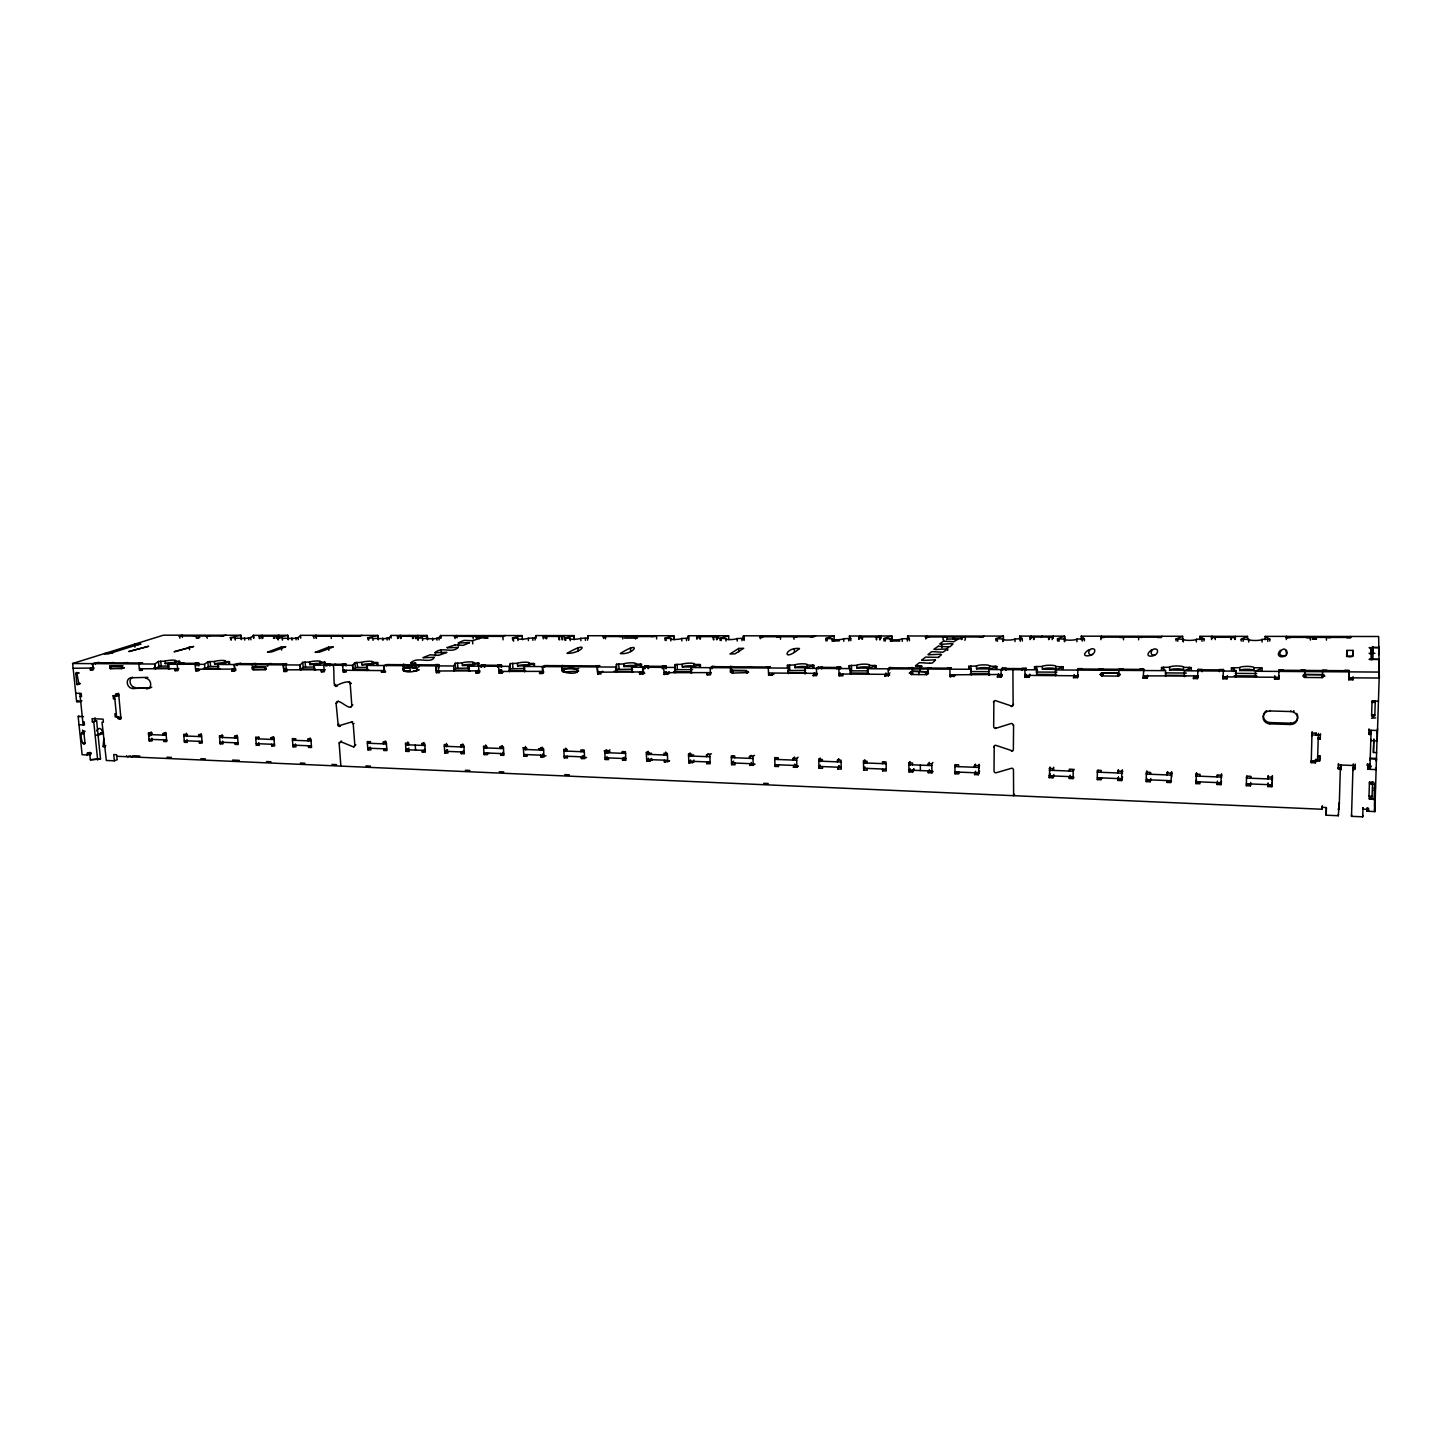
<?xml version="1.0" encoding="UTF-8"?>
<svg xmlns="http://www.w3.org/2000/svg" width="1452" height="1452" viewBox="0 0 1452 1452"><rect width="100%" height="100%" fill="white"/><g stroke="black" fill="none" stroke-linecap="round" stroke-linejoin="round"><path stroke-width="1.5" d="M1069.289 778.453L1070.088 777.074L1073.936 777.219L1073.137 778.599L1069.289 778.453L1069.289 776.602M1070.088 777.074L1070.088 775.223M1073.137 778.599L1073.155 769.342L1069.289 769.179L1069.289 771.03L1070.088 769.687M1243.057 641.367C1244.654 639.007 1239.609 638.027 1241.278 641.04M1247.558 639.697L1247.558 636.357L1199.86 636.303L1199.897 639.715M1248.738 642.056L1248.756 639.352L1243.057 639.352M1239.699 667.63L1239.699 670.534L1253.965 670.624L1253.983 667.72A7.151 1.307 -0.2 0 0 1247.232 666.377A7.151 1.307 -0.2 0 0 1239.699 667.63L1231.477 667.884L1236.178 671.024L1236.233 676.959M1255.327 677.104L1255.454 671.151L1262.078 668.101L1262.06 670.316M1369.998 764.042L1369.998 765.458L1367.875 765.367L1367.893 763.97L1367.748 769.27L1376.224 769.578L1376.206 767.691M85.015 743.297C82.764 748.76 78.081 729.612 83.926 732.752L85.015 743.297L82.964 743.097M1260.118 669.935L1260.118 667.757L1253.983 667.72M1262.06 642.074L1262.06 639.37L1269.774 639.098L1265.128 636.466L1265.073 639.733M1267.777 641.421L1267.796 639.388M1269.774 641.094L1269.792 639.062M1369.871 767.455L1369.871 769.342L1371.124 730.283M1369.817 731.028L1369.69 734.803M1367.131 809.708L1367.112 811.232L1374.844 811.577L1377.041 739.032M1101.215 777.891L1101.197 779.742L1097.313 779.597L1097.349 770.286L1101.233 770.449L1101.233 772.301M1274.547 679.209L1274.82 676.087L1274.547 679.209L1278.704 679.246L1278.958 678.066L1274.82 678.03M1278.704 679.246L1278.994 670.261L1348.872 670.715M1286.381 653.963C1286.526 641.076 1272.152 657.992 1285.692 655.469M1371.233 766.729L1368.691 766.71L1368.71 765.712M1371.36 731.518L1370.997 734.204L1368.873 734.131L1368.873 732.806L1371.305 733.024M1368.982 796.259L1369.998 798.237L1372.067 797.366L1372.539 783.681L1370.888 782.519L1369.399 783.844L1369.545 781.902M1374.409 805.043L1374.699 811.468L1374.445 808.945M1117.768 780.432L1118.457 777.165L1117.768 780.432L1121.67 780.577L1122.36 777.328M1117.822 771.103L1117.804 772.954L1118.494 769.723L1117.822 771.103L1121.724 771.248L1122.396 769.869L1122.378 773.607M1121.67 780.577L1121.724 771.248M1286.309 639.57L1286.545 636.393L1286.526 638.59M1304.894 677.467L1304.912 674.527L1322.427 674.654L1323.897 676.015L1322.445 677.612L1304.894 677.467L1305.167 670.044L1300.992 670.025M1367.748 769.27L1367.766 767.836M1378.402 701.334L1372.013 700.753L1372.013 702.405L1375.226 702.351L1374.79 715.782L1372.848 717.034L1371.596 715.691L1372.031 702.278L1373.737 700.989L1375.226 702.423L1375.098 700.681M1374.427 804.517L1375.389 786.657M1375.951 760.794L1376.405 758.579M1310.357 640.096L1310.376 637.392M1370.96 765.803L1367.421 765.658L1367.421 764.369M1146.227 781.593L1146.826 780.178L1150.764 780.341L1150.166 781.757L1146.227 781.593L1146.3 772.21L1150.256 772.373L1150.238 774.243L1150.837 772.863M1146.826 780.178L1146.844 778.308M1146.88 774.569L1146.899 770.83M1150.166 781.757L1150.783 778.472M1306.074 676.323L1304.985 676.305C1304.604 679.627 1301.591 674.454 1304.676 674.527L1322.482 674.672L1322.391 677.612L1322.627 670.171L1326.819 670.189M1326.42 640.132L1326.456 637.41L1330.286 637.737M1171.728 776.965L1171.601 771.811L1170.965 782.592L1166.991 782.428L1167.009 780.559M1167.099 773.027L1167.081 774.914L1167.644 771.647L1167.099 773.027L1171.074 773.19M1346.893 650.442L1346.839 656.086L1352.883 656.104L1352.937 650.423L1352.665 656.395L1349.924 656.885L1346.567 656.413L1346.911 650.405L1352.919 650.387M1265.073 636.375L1378.656 636.502L1379.309 678.03L1348.835 677.812L1348.981 670.334L1344.752 670.298M1348.726 679.772L1348.781 678.592L1353.028 678.628L1352.974 679.808L1348.726 679.772L1348.817 671.877M1352.974 679.808L1353.046 676.65M1199.933 781.884L1199.915 783.771L1195.903 783.608L1196.502 772.773L1196.448 776.548M1195.903 783.608L1196.394 780.305M1200.005 776.221L1200.042 774.333L1196.031 774.17M1355.079 768.017L1352.974 767.927L1351.503 816.333L1362.72 816.823L1362.738 815.28M1378.674 646.485L1378.801 653.273L1378.892 647.665L1369.145 647.628L1371.16 648.318L1371.087 653.944L1369.944 653.944M1377.168 740.774L1377.204 738.505M1377.222 737.362L1377.295 731.681L1377.222 733.206M1221.459 781.321L1221.023 784.643L1216.994 784.479L1217.03 782.592M1216.994 784.479L1217.448 781.158M1368.691 766.71L1368.637 768.78M1221.023 784.643L1221.186 775.168L1217.139 775.005L1217.121 776.893L1217.538 775.495M1221.531 777.546L1221.586 773.753M1250.789 782.501L1250.426 785.841L1246.361 785.677L1246.542 776.167L1250.608 776.312L1250.571 778.218L1250.898 776.802M1250.426 785.841L1250.462 783.935M1370.815 739.431L1370.797 740.574L1377.168 740.992L1379.218 676.668M1370.924 733.75L1370.96 731.499M1267.796 786.548L1268.104 783.209L1267.796 786.548L1271.879 786.712L1272.152 785.278L1268.068 785.115M1267.995 777.001L1267.959 778.907L1268.268 775.586L1267.995 777.001L1272.097 777.165L1272.369 775.749L1271.879 786.712M1272.333 780.995L1272.406 777.183L1272.061 779.071L1246.506 778.072L1246.959 776.185M1315.548 762.863L1311.229 762.627L1311.991 732.951L1316.329 733.26M1312.045 735.855L1312.154 731.626M1311.283 760.703L1319.614 761.011L1319.759 759.614L1315.603 759.469L1315.385 762.79L1315.548 761.392L1311.392 761.247L1311.229 762.627M1316.165 733.078L1316.129 735.021L1316.274 733.696M1319.614 761.011L1319.85 755.766L1319.723 757.145L1317.636 757.073L1317.781 755.693M1320.195 739.05L1320.34 737.707L1318.253 737.652L1318.107 738.977L1320.195 739.05L1320.449 733.841L1320.304 735.166L1311.936 734.893L1312.154 733.133M1320.158 758.507L1320.249 756.274L1318.071 756.202M116.65 756.256L1322.137 809.254L1322.318 805.842L1322.191 807.348L1326.348 807.53L1326.13 815.189L1338.29 815.734L1338.381 814.191M1326.42 807.929L1326.13 815.189M1368.456 809L1368.419 811.196L1368.492 808.147M1374.79 807.421L1374.754 808.419M1338.218 768.798L1338.308 767.382L1340.396 767.455L1340.305 768.87L1338.218 768.798L1338.417 763.516M1338.29 815.734L1339.361 802.738L1338.454 809.98L1338.544 808.455M1339.288 804.245L1340.396 767.455M1341.103 764.696L1340.94 769.996L1341.122 765.168M1374.699 783.354L1374.3 784.334M1375.28 783.281L1374.391 799.87M1353.282 763.861L1353.082 770.467L1353.119 769.161M1355.188 764.133L1355.025 769.433L1352.919 769.36L1352.974 767.927M1368.728 768.507L1368.855 764.587M1369.091 769.015L1369.182 766.62M1370.089 758.361L1370.035 760.158L1370.198 758.851L1376.569 759.142L1376.351 760.812M1373.628 744.894L1373.429 752.499L1376.587 752.608M1362.72 816.823L1362.992 807.602L1362.974 809.127L1367.185 809.308L1367.185 807.784L1367.112 811.232M1367.421 765.658L1367.475 763.897M1368.873 734.131L1369 728.886M1372.086 659.662L1372.503 646.92M1378.674 654.979L1378.91 647.483L1372.866 647.374L1372.63 654.162M1373.429 752.499L1373.882 738.923M1375.334 790.523L1374.155 790.469M1351.503 816.333L1351.558 814.79M1368.855 768.634L1369 764.46M1373.646 743.896L1373.81 739.885M1374.881 783.626L1374.318 788.726M1350.687 636.466L1350.705 637.773L1346.803 637.755M1369.399 782.447L1373.628 782.138M730.574 666.414L730.32 672.113L731.826 670.515L746.473 670.624L747.744 672.585L731.717 673.129L730.574 666.414L733.514 666.795M1322.137 809.254L1322.264 807.748M103.836 738.705L103.074 746.219L105.343 746.31M911.166 671.55L912.509 673.438M1317.726 759.087L1317.527 760.939L1318.398 733.333M1315.439 760.848L1315.603 759.469M524.426 671.641L524.045 666.468L616.029 667.067L616.356 672.33L616.465 664.236L623.725 663.927A6.225 1.107 -3.5 0 1 631.693 662.802A6.225 1.107 -3.5 0 1 635.377 664L641.566 664.29L631.838 667.067L632.164 672.349L633.362 672.004M616.465 664.236L616.465 672.24M1303.497 674.418L1304.985 676.305M1270.191 710.482L1270.101 710.954A6.879 6.443 5.3 0 0 1263.077 717.197A6.879 6.443 5.3 0 0 1269.81 723.858L1290.501 724.494L1290.719 723.205A6.915 6.461 4.2 0 0 1296.745 713.404M1290.501 724.494A6.933 6.48 4.3 0 0 1297.58 718.232A6.933 6.48 4.3 0 0 1290.81 711.553L1290.955 710.772M1272.297 782.882L1271.934 784.806L1246.397 783.771M1286.399 650.242C1290.755 658.791 1272.369 659.099 1280.464 650.224M587.588 640.15L587.951 635.722L673.928 635.722L674.164 639.697M1269.81 723.858L1270.101 722.57A6.861 6.443 5.2 0 1 1266.598 710.645M1279.103 675.924L1278.795 677.285L1222.965 676.868L1223.292 675.906M1278.74 671.405L1278.994 670.261M1278.831 671.405L1279.158 669.88L1283.314 669.917M1286.617 636.393L1286.327 637.682L1290.156 637.682M1101.142 673.002L1102.576 674.835M1246.361 785.677L1246.705 784.243L1250.753 784.407M1221.695 775.187L1221.15 777.056L1195.994 776.058L1196.629 774.188M197.926 638.154L199.795 637.446M1196.557 779.851L1195.922 781.72L1221.059 782.755M1219.281 671.695L1219.426 669.517L1223.492 669.535L1222.911 678.792L1226.994 678.828L1227.376 675.87M84.833 731.064L81.875 732.661L84.761 731.608M1227.376 675.743L1226.994 678.828M1222.911 678.792L1223.31 675.706M1211.494 639.588L1211.567 637.265L1234.98 637.301L1234.98 639.533L1235.325 636.339L1235.325 638.571M535.026 640.042L535.734 635.667M1171.764 773.226L1171.056 775.078L1146.281 774.097L1147.098 772.246M1166.991 782.428L1167.535 781.031L1171.51 781.176M510.305 663.582L509.579 671.441L510.305 663.582L517.402 663.292A6.117 1.071 -4.1 0 1 525.406 662.185A6.117 1.071 -4.1 0 1 528.637 663.364L534.518 663.582L524.317 666.377L524.698 671.55L525.951 671.205M1193.907 675.507L1193.435 678.574L1197.483 678.61L1197.954 676.015M1197.846 675.906L1143.359 675.888M1197.483 678.61L1197.918 669.753L1223.292 669.917L1223.292 671.368M1211.567 637.265L1211.966 636.321L1211.984 638.535M1197.501 670.878L1198.136 669.372L1202.183 669.408L1202.183 671.568M1212.021 636.321L1211.494 637.591L1215.233 637.591M1193.435 678.574L1193.907 675.852M799.435 648.59C781.666 663.491 784.37 646.939 799.435 648.5M1122.577 776.874L1121.688 778.726L1097.313 777.727M564.084 668.791L564.102 670.316M1122.614 771.284L1121.724 773.117L1097.331 772.155L1098.311 770.322M876.318 667.847L876.01 665.56L869.421 665.415A6.498 1.198 -2.3 0 0 864.648 664.145A6.498 1.198 -2.3 0 0 856.807 665.325L849.22 665.615L850.818 674.091L850.128 672.53M732.516 670.062L732.516 671.405M1097.313 779.597L1098.039 778.199L1101.923 778.363M1139.947 669.009L1143.922 669.027L1143.087 678.175L1147.062 678.211L1147.661 675.162M1143.087 678.175L1143.704 677.031L1147.679 677.068M1161.945 636.266L1161.328 637.519L1157.661 637.519M454.113 671.024L455.619 668.337L455.202 663.255L462.208 662.965A6.08 1.035 -4.3 0 1 470.248 661.858A6.08 1.035 -4.3 0 1 473.225 663.038L478.942 663.219M1151.618 649.77C1139.874 659.172 1160.638 657.429 1157.117 649.607C1151.164 646.031 1148.441 657.03 1155.066 654.779M620.44 653.454C642.528 639.334 634.796 654.943 620.494 653.582M455.202 663.255L453.714 665.905L453.968 671.114M1074.208 769.378L1073.155 771.193L1049.143 770.232L1050.268 768.435M1231.423 667.956L1231.423 670.134M352.636 721.662L338.262 725.964L336.084 703.312C337.681 696.089 350.186 712.551 351.82 705.345L350.204 683.71C349.478 677.884 330.239 688.484 337.209 686.106M1118.494 672.802C1116.134 679.572 1122.214 673.873 1118.24 673.22L1101.687 673.111L1100.362 674.654L1101.723 675.942L1118.276 676.087L1120.182 674.327M1118.349 676.087L1119.202 668.882L1123.14 668.9M1052.972 777.782L1053.825 776.403L1050.014 776.257L1049.161 777.619L1052.972 777.782L1053.825 774.569M1050.286 773.952L1049.143 775.785L1073.137 776.747M1053.807 769.034L1052.972 770.395L1053.807 767.2M1049.161 777.619L1049.996 767.037L1049.996 770.722M1102.776 674.654L1101.941 675.96L1101.905 673.111L1118.312 673.22M422.641 640.423C420.354 635.577 438.123 642.328 440.482 635.559L522.085 635.559L522.393 639.715M1014.567 794.28L1013.623 795.696L1013.478 770.014A1.906 1.815 29.5 0 0 1011.917 768.162L995.909 772.827A1.906 1.797 31 0 1 994.021 770.921L994.203 746.582M1077.42 677.667L1078.201 676.541L1074.317 676.523L1073.518 677.648L1077.42 677.667L1078.074 668.991L1143.631 669.408M1078.128 674.835L1077.475 675.779L1025.058 675.38L1025.838 674.454M567.206 653.218C591 639.461 582.669 653.454 567.296 653.382M1100.834 639.697L1101.469 636.194L1101.487 638.335M1077.366 670.098L1078.419 668.628L1082.321 668.646M1101.542 636.194L1100.652 637.446L1104.264 637.446M1089.091 649.607C1075.551 658.609 1097.149 657.302 1094.554 649.407C1088.909 645.94 1085.914 656.594 1092.612 654.525M993.84 747.072A1.906 1.815 31.2 0 1 995.709 745.293L1011.899 750.684M1374.536 715.11L1371.922 715.219M1161.437 670.044L1161.636 667.394L1169.568 667.212A7.006 1.289 -0.6 0 1 1177.173 665.96A7.006 1.289 -0.6 0 1 1183.543 667.303L1191.148 667.503L1191.402 670.225M974.546 774.569L975.562 771.411L974.546 774.569L978.285 774.733L979.283 771.557M979.628 771.121L978.267 772.9L954.98 771.956M1011.481 751.247A1.924 1.815 29.4 0 0 1013.369 749.468L1013.587 724.965M979.574 765.658L978.212 767.418L954.926 766.511L956.36 764.732M978.285 774.733L979.229 764.278L979.247 767.927M974.455 765.458L975.49 764.133L974.473 767.273L974.455 765.458L978.194 765.603M993.858 701.969L993.676 726.49A1.906 1.833 31.3 0 0 995.582 728.396L995.999 727.851M993.495 702.405A1.906 1.833 31.5 0 1 995.364 700.59L1011.572 706.035M1011.227 706.489A1.924 1.851 29.4 0 0 1013.115 704.674L1013.532 704.184M373.019 640.314C370.877 635.631 388.61 642.02 390.915 635.504M958.701 772.119L958.719 773.934L955.017 773.771L956.088 772.446L959.79 772.591M1024.876 669.753L1025.058 677.267L1028.887 677.285L1029.758 674.418M1029.758 674.309L1028.887 677.285M377.883 665.597L377.792 662.584L372.329 662.421A6.008 0.998 -4.8 0 0 369.788 661.277A6.008 0.998 -4.8 0 0 361.711 662.366L354.869 662.638L352.673 665.252L353.126 670.261L355.867 667.484L367.465 667.394M1025.058 677.267L1025.929 674.273M1024.931 669.753L1026.165 668.283L1022.353 668.265L1022.389 670.025M931.912 772.845L933.055 771.502L929.389 771.357L928.245 772.682L931.912 772.845L931.785 763.77L932.928 762.463M1013.877 668.573L1012.915 669.662L1013.115 704.692M1041.302 637.065L1042.119 636.139M998.323 674.073L997.379 677.049L1001.19 677.068L1002.134 674.563M1001.844 674.472L950.025 674.817M912.655 772.047L913.798 768.925L912.655 772.047L908.988 771.901L908.843 762.863L910.041 761.574L910.095 765.168M997.379 677.049L998.341 674.418M908.988 771.901L910.15 768.78M1006.218 670.261L1006.163 668.156L1002.37 668.138L1001.063 669.59L1001.19 677.068M1030.103 639.624L1031.12 636.121L1031.21 638.39M910.458 762.935L908.879 764.678L931.821 765.585M883.742 762.336L882.471 763.625L882.453 761.828L886.065 761.973L886.246 770.976L882.616 770.83L883.869 769.506M218.344 669.354L217.818 664.453L300.038 664.998L300.51 669.971L303.631 667.158L313.977 667.012M876.246 665.796L867.661 668.61L867.86 674.109L868.931 673.746M193.497 646.594L174.331 651.767M325.411 665.869L325.23 662.239L319.93 662.112A5.971 0.98 -5 0 0 317.607 660.987A5.971 0.98 -5 0 0 309.512 662.039L302.76 662.33L300.201 664.907L300.691 669.88M333.016 647.084L319.549 652.13L315.157 652.347L328.769 647.066L333.143 646.884M867.225 768.398L867.261 770.195L863.668 770.05L864.92 766.946M950.098 676.668L954.926 675.616L950.098 676.668L949.88 669.245L951.35 667.811L947.248 668.156M865.247 761.157L863.504 762.881L886.101 763.77M863.668 770.05L863.468 761.084L864.775 759.795L864.847 763.371M1081.286 639.769L1081.232 636.176L1084.372 638.789L1076.93 639.08A6.334 1.089 -1.3 0 1 1069.779 640.187A6.334 1.089 -1.3 0 1 1064.389 639.062L1057.564 638.88M983.875 636.067L982.623 637.301L979.483 636.974M81.911 700.808L76.902 701.552L77.809 700.663M174.294 651.639L193.606 646.412M512.683 640.005L512.538 637.918L521.849 635.649M837.677 768.979L839.002 765.912L837.677 768.979L841.252 769.143L841.035 760.195L837.459 760.068L837.495 761.846L838.82 758.779L837.459 760.068M478.924 663.328L468.524 665.996L468.923 671.133L470.23 670.806M1034.441 668.864L1034.641 666.631L1042.336 666.45A6.788 1.252 -1.3 0 1 1050.032 665.234A6.788 1.252 -1.3 0 1 1055.749 666.522L1063.191 666.867M282.45 640.132C279.8 635.613 297.333 641.639 300.437 635.395M911.674 671.368L926.775 671.895L928.082 673.528L926.866 674.654L911.275 674.527C904.868 668.773 926.866 672.639 927.084 671.477M962.404 638.608L947.557 639.098M931.44 668.047L928.118 667.666L927.792 670.098M929.824 663.274L932.366 663.019L935.487 660.152M947.339 649.207L943.001 652.166M950.261 646.539L953.02 643.962L951.859 643.653M953.891 641.675L958.556 638.862M820.271 761.61L820.18 758.053L818.765 759.323L819.001 768.217L820.362 765.15M820.689 759.396L818.819 761.102L841.071 761.991M921.838 666.287L920.023 667.974L920.06 670.733M915.522 665.724L919.461 662.657L930.06 663.274M921.875 660.043L925.632 657.084L938.5 657.393M928.064 654.525L931.712 651.621L942.148 652.184M934.072 649.153L938.264 646.249M939.916 643.908L943.31 641.185L953.492 641.675M1371.704 796.404L1369.472 796.422M665.089 640.296L664.962 638.154L673.71 635.813L673.928 639.479M908.607 667.902L912.691 667.575L912.382 670.697M793.391 767.182L796.912 767.328L798.364 766.039L794.861 765.894L793.391 767.182L794.807 764.115L794.861 765.894M793.137 758.325L794.607 757.055L793.191 760.086L793.137 758.325L796.658 758.452L798.11 757.182M884.722 676.178L885.92 673.256L884.722 676.178L889.64 675.107M128.956 651.458L148.685 646.267L128.956 651.549M889.949 672.929L888.279 674.363L839.093 674L840.363 673.02L839.147 675.815L838.857 668.519M892.998 667.811L889.749 667.43L888.116 668.846L888.388 676.196M929.062 636.92L925.287 637.21L926.721 636.012L926.83 638.081M996.018 640.913L995.963 638.644L1002.679 638.971A6.244 1.071 -1.6 0 0 1007.779 640.078A6.244 1.071 -1.6 0 0 1014.984 638.989L1022.317 638.68L1019.667 636.194L1019.74 639.751M778.272 759.505L778.218 757.726L774.715 757.599L774.987 766.42L776.493 765.15M825.952 640.913L825.843 638.39L833.938 635.994M776.784 757.672L774.769 759.36L796.712 760.231M235.297 640.042C232.52 635.577 250.016 641.457 253.32 635.341L287.95 635.304L288.367 639.57M749.758 765.404L754.768 764.26L749.758 765.404L749.686 763.643M968.702 668.791L968.901 666.232L976.47 666.051A6.679 1.234 -1.6 0 1 984.22 664.853A6.679 1.234 -1.6 0 1 989.592 666.123L996.816 666.432M205.131 669.172L208.707 666.486L218.762 666.359M749.45 756.601L751.029 755.349L749.522 758.361L749.45 756.601L754.495 755.476M1199.897 636.393L1203.998 638.971L1196.375 639.279A6.552 1.125 -0.7 0 1 1189.315 640.386A6.552 1.125 -0.7 0 1 1183.326 639.261L1176.066 638.971L1182.563 636.375M229.579 664.326L229.525 661.658L224.443 661.531A5.935 0.926 -5.4 0 0 222.501 660.424A5.935 0.926 -5.4 0 0 214.388 661.477L207.854 661.731L204.623 664.272L204.932 669.263M734.821 757.781L734.748 756.02L731.3 755.875L731.608 764.659L733.151 761.647M733.696 761.211L731.554 762.899L753.171 763.788M733.496 755.966L731.372 757.635L752.989 758.488M838.875 668.519L840.708 667.121L840.762 668.483M876.318 639.679L876.228 637.156L881.11 635.958L881.219 638.172M417.269 637.845L427.051 635.54L427.396 639.624M706.67 761.901L706.743 763.643L708.413 762.373M230.305 637.591L240.778 635.341L241.214 639.57M817.24 673.383L769.251 673.02M708.068 753.661L706.471 756.655L706.416 754.895L711.48 753.788M814.481 672.73L813.12 675.616L816.786 674.563M821.959 668.7L821.886 666.994L821.469 668.7M688.865 762.917L693.947 761.792L688.865 762.917L688.52 754.205L690.226 752.971L690.353 756.438M816.405 668.374L821.886 666.994M858.767 639.334L858.695 637.138L860.292 635.94L860.401 638.136M693.893 760.049L692.259 763.044M169.249 666.014L159.375 666.141L155.473 668.791L154.928 663.945L158.486 661.422L164.947 661.186A5.899 0.907 -5.5 0 1 173.06 660.134A5.899 0.907 -5.5 0 1 174.803 661.241L179.812 661.386L168.196 664.036L168.741 668.9L170.156 668.573M693.675 754.84L691.987 756.075L691.914 754.332L688.52 754.205M690.862 754.296L688.593 755.947L709.901 756.782M664.363 761.919L669.463 760.794L664.363 761.919L664.272 760.176M768.616 675.271L773.68 674.236L768.616 675.271L768.271 668.065L770.413 666.668L766.384 666.994M646.739 761.193L651.857 760.086L646.739 761.193L646.34 752.535L648.137 751.319L648.3 754.768M651.785 758.361L650.006 759.596L650.079 761.32M367.755 637.773L377.738 635.486L378.083 639.533M651.567 753.171L649.77 754.405L649.697 752.68L646.34 752.535M648.808 752.644L646.43 754.278L667.43 755.113M907.591 636.067L909.369 638.517L902.2 638.807A6.08 1.053 -2.2 0 1 894.94 639.878A6.08 1.053 -2.2 0 1 890.348 638.789L883.996 638.626M815.625 635.885L810.67 637.065M622.563 760.213L624.414 758.96L624.324 757.254L622.491 758.488L622.563 760.213L625.885 760.34L625.485 751.719L622.164 751.591L622.236 753.316L624.088 752.1M748.542 672.076L746.618 673.311L746.564 670.606L732.026 670.515L732.843 672.766M751.501 666.904L748.016 666.885M606.827 753.116L606.664 749.686L604.776 750.902L605.194 759.487L607.081 758.271L606.99 756.546M610.04 751.537L608.17 752.753L608.079 751.029L609.949 749.831M607.372 751.011L604.867 752.626L625.576 753.443M583.305 757.309L583.214 755.603L581.29 756.819L581.381 758.525L586.572 757.436M706.979 673.002L707.07 674.781L710.681 673.746M711.208 672.603L664.09 672.693L666.014 671.568M582.96 750.466L581.018 751.682L580.927 749.958L584.212 750.103L584.648 758.652L581.381 758.525M715.346 666.668L712.442 666.305L710.137 667.684L710.536 674.817L707.07 674.781M567.133 751.12L567.042 749.413L563.793 749.286L564.247 757.817L566.207 756.601M825.843 638.535L832.05 638.698A6.008 1.035 -2.5 0 0 836.37 639.769A6.008 1.035 -2.5 0 0 843.666 638.717L850.709 638.463L849.402 636.012L892 635.976L892.181 641.022M738.669 648.463L729.975 653.981L734.966 653.854L743.714 648.282L738.723 648.427L738.85 651.875M566.498 749.395L563.884 750.993L584.303 751.809M540.67 755.167L540.761 756.873L545.988 755.784M787.383 667.285L787.601 665.143L794.825 664.962A6.407 1.18 -2.6 0 1 802.702 663.8A6.407 1.18 -2.6 0 1 807.185 665.034L813.846 665.288M540.289 748.361L542.304 747.181L542.395 748.869L540.38 750.067L540.289 748.361L543.52 748.488L543.992 757L540.761 756.873M666.305 668.664L666.141 666.014L663.727 667.375L664.145 674.454L669.318 673.438M523.392 747.707L523.863 756.183L525.914 754.967M664.145 674.454L668.664 673.438M669.209 671.677L667.448 672.712L667.539 674.472M1022.244 638.753L1022.371 640.967M288.095 639.66L287.678 635.377L277.386 637.646L282.233 637.845M526.223 747.816L523.482 749.395L543.611 750.194M713.386 639.715L713.241 636.938L718.45 635.776M666.141 666.014L662.166 666.341L662.312 668.646M713.241 636.938L713.912 639.733M500.613 753.534L500.704 755.221L502.809 754.024L502.701 752.354M639.624 674.254L641.457 673.22L641.348 671.586L639.515 672.494L639.624 674.254L644.815 673.256M597.298 666.94L597.643 672.185L643.998 671.931M648.572 668.537L648.409 665.905L647.937 668.555M696.76 639.08L696.651 636.92L700.318 636.629L700.427 638.789M475.839 637.737L479.087 636.357L479.251 638.717M643 674.291L642.564 667.23L648.409 665.905M696.651 636.92L698.721 635.758L698.848 637.9M486.801 747.943L486.71 746.255L483.534 746.128L484.06 754.55L489.342 753.479M500.196 746.782L502.301 745.602L502.41 747.29L500.305 748.47L500.196 746.782L503.39 746.909L503.898 755.367L500.704 755.221M486.493 746.255L483.643 747.816L503.499 748.597M461.101 751.936L461.21 753.624L463.388 752.426L463.279 750.757M938.446 657.393L941.495 654.598L940.515 654.271M595.901 665.905L599.839 665.597L597.226 666.94L597.679 673.928L599.585 672.911M602.798 671.187L600.892 672.222L601.001 673.964L597.679 673.928M597.643 672.185L598.914 671.514M447.47 746.382L447.361 744.713L444.239 744.586L444.784 752.953L446.998 751.773L446.889 750.103M460.683 745.239L462.861 744.059L462.97 745.747L460.792 746.909L460.683 745.239L463.823 745.348L464.35 753.751L461.21 753.624M447.633 749.704L444.675 751.283L464.241 752.063M447.307 744.713L444.348 746.255L463.932 747.036M719.974 638.39L725.873 638.535A5.881 0.998 -3 0 0 729.721 639.588A5.881 0.998 -3 0 0 737.09 638.553L743.968 638.299L743.424 635.885L743.624 639.588L743.497 635.813L834.12 635.903L834.138 641.004M651.712 636.575L656.467 635.704L656.649 638.953M435.255 652.492C442.152 646.14 451.862 653.999 458.179 647.392M446.653 652.529L438.631 655.342M422.151 750.357L422.26 752.027L424.529 750.847L424.401 749.196M565.064 668.319L563.013 669.318L563.267 671.931L578.604 671.151L576.716 671.005M700.408 664.617L694.056 664.363A6.28 1.125 -3.2 0 0 690.099 663.147A6.28 1.125 -3.2 0 0 682.168 664.29L674.817 664.58L675.126 672.766L675.87 669.644L692.55 669.626M581.871 665.815L578.568 665.796M638.553 636.557L634.905 636.847L635.631 638.989M563.013 669.318C582.778 664.544 582.905 677.177 563.194 671.931C557.332 666.958 576.208 669.154 576.789 669.426L578.749 668.41M446.962 647.556L455.22 644.888M410.916 662.729C417.613 655.995 430.663 664.399 434.293 657.302M423.222 657.556L430.101 654.816L438.286 655.324M564.066 670.57L561.978 670.897L561.615 665.688L564.901 665.706M408.684 744.84L408.575 743.188L405.489 743.061L406.07 751.356L408.357 750.194L408.23 748.542M421.697 743.696L423.966 742.553L424.075 744.204L421.806 745.366L421.697 743.696L424.801 743.823L425.363 752.154L422.26 752.027M408.992 748.161L405.943 749.704L425.255 750.484M619.587 636.539L622.654 636.539L622.799 638.953M408.647 743.188L405.598 744.731L424.91 745.493M499.67 670.098L501.866 670.116L499.034 671.459L543.683 671.35M539.509 671.75L539.636 673.492L543.701 672.494M383.727 748.796L383.854 750.466L386.178 749.286M547.749 665.597L542.395 666.577L542.885 673.51L539.636 673.492M606.573 636.52L602.943 636.793L605.266 635.649L605.466 638.862M386.432 743.968L367.374 743.206L370.532 741.682L367.265 741.555L367.864 749.813L370.224 748.651L370.115 747M383.255 742.19L385.579 741.046L385.706 742.698L383.364 743.841L383.255 742.19L386.305 742.299L386.904 750.575L383.854 750.466M616.791 669.445L632.582 669.227M340.385 741.573L353.435 746.872L355.867 744.785M353.58 746.872L354.488 746.364L353.58 746.8M501.648 667.23L501.485 664.98L498.599 666.287L499.125 673.165L503.045 672.167M340.512 741.573L341.583 741.083M340.349 742.571L339.133 743.134L340.893 766.111M559.056 639.733L558.857 636.738L564.302 635.613L564.483 638.299M501.485 664.98L497.564 665.288L497.709 667.212M558.857 636.738L559.692 639.751M479.977 670.878L436.217 670.987L435.673 664.562L438.794 664.58L439.085 667.974M478.144 671.986L477.998 670.279L475.839 671.278L475.966 672.984L479.922 672.004M308.441 745.747L308.568 747.381L311.037 746.237M484.895 667.103L484.732 664.871L484.169 667.121M543.266 638.826L543.121 636.72L546.732 636.448L546.878 638.535M1255.436 676.995L1256.688 676.414M484.732 664.871L478.615 666.159L479.142 673.02L475.966 672.984M543.121 636.72L545.607 635.595L545.789 638.281M354.832 745.293L353.217 723.84L354.106 723.423M469.45 642.8L463.115 645.36L454.984 644.888M480.467 638.118L472.59 640.695L472.771 643.889M307.915 739.213L310.383 738.106L310.528 739.721L308.042 740.847L307.915 739.213L310.891 739.34L311.545 747.508L308.568 747.381M311.018 740.974L292.487 740.23L295.827 738.741L292.342 738.614L293.014 746.745L295.518 745.62L295.391 743.987M337.735 724.784L338.951 724.239M928.536 673.419L925.505 673.547M377.629 662.784L366.975 665.343L367.41 670.37L368.754 670.044M438.794 664.58L435.8 665.887L436.362 672.675L438.613 671.677L438.05 664.907L386.359 664.58L386.468 665.796M271.542 744.259L271.687 745.874L274.228 744.749M351.82 705.345L352.872 704.873M350.567 706.942L351.638 706.416M274.065 739.504L255.788 738.778L259.218 737.307L255.643 737.162L256.332 745.257L258.91 744.132L258.765 742.517M500.577 636.393L505.459 635.54M270.998 737.761L273.557 736.654L273.684 738.269L271.143 739.395L270.998 737.761L273.938 737.888L274.61 746.001L271.687 745.874M587.388 638.063L580.746 638.317A5.735 0.944 -3.8 0 1 573.322 639.316A5.735 0.944 -3.8 0 1 570.128 638.299L564.628 638.172M413.457 670.806C415.544 671.75 419.61 670.207 416.688 668.319C394.89 663.346 400.552 676.795 418.848 669.917M336.084 703.312L337.154 702.859M510.687 668.719L524.68 668.483M337.463 701.697L338.534 701.243M414.455 668.283L417.486 667.866M486.71 638.154L488.035 638.154M1184.415 676.469L1185.739 675.906M405.616 664.689L403.293 664.344L403.729 670.733L404.618 670.37M235.151 742.789L235.278 744.386L237.892 743.279M421.661 664.798L418.557 664.78L418.757 667.158M488.09 636.375L484.514 636.648L485.331 638.444M403.729 669.408L403.293 664.344M404.4 667.829L403.529 668.21L409.99 668.247L410.208 670.788L403.747 670.733M412.078 664.744L415.816 663.128L415.98 666.577M1191.384 667.72L1184.378 670.679L1184.287 676.578M234.589 736.327L237.202 735.238L237.329 736.836L234.716 737.943L234.589 736.327L237.475 736.454L238.182 744.513L235.278 744.386M237.62 738.07L219.579 737.344L223.1 735.874L219.434 735.747L220.141 743.769L222.791 742.662M381.368 670.57L381.513 672.258L385.633 671.859M470.085 636.339L472.989 636.357L473.17 638.717M350.204 683.71L351.257 683.275L350.349 683.656M381.513 672.258L385.415 671.278M1241.278 639.025L1247.449 636.448M344.142 669.88L343.126 670.279L384.435 670.588L384 665.542L389.426 664.599M199.233 741.319L199.378 742.916L202.046 741.827M457.743 636.339L454.167 636.611L456.89 635.486L457.071 637.791M348.553 682.004L349.623 681.569M335.739 684.346C333.034 691.606 334.632 668.265 333.161 665.216L335.612 664.254M534.88 637.954L528.274 638.227A5.699 0.926 -4 0 1 520.814 639.225A5.699 0.926 -4 0 1 517.838 638.208L512.411 638.081M201.646 736.636L183.841 735.928L187.435 734.476L183.696 734.331L184.44 742.317L187.145 741.21L186.981 739.612M201.465 735.438L198.797 736.527L198.634 734.912L201.32 733.823L202.227 743.043L199.378 742.916M455.619 668.337L469.395 668.083M346.084 665.869L345.903 663.981L342.618 665.27L343.235 671.949L346.229 670.987M114.363 760.83L117.195 759.705L116.505 754.677L113.746 754.568L114.363 760.83L106.341 760.467L102.021 722.225L103.401 722.279L103.074 719.121L92.057 718.704L92.383 721.862L96.631 720.864L100.515 758.96L90.351 759.759L89.715 753.515M163.786 739.885L163.931 741.482L166.671 740.375M441.099 650.024L441.372 653.273M412.586 638.608L412.404 636.557L418.067 635.45L418.303 640.114M166.072 734.04L163.332 735.111L163.168 733.532L165.927 732.443L166.744 741.591L163.931 741.482M325.266 669.735L283.793 669.844L283.303 664.889M321.182 670.116L321.346 671.786L324.558 670.824M345.903 663.981L342.073 664.29L342.218 665.851M412.404 636.557L413.294 638.317M166.145 735.22L148.576 734.53L152.26 733.097L148.413 732.951L149.193 740.883L151.952 739.776L151.807 738.197M90.351 759.759L100.515 758.96M407.014 636.266L409.137 635.432M330.239 665.76L330.076 663.891L329.404 665.76M330.076 663.891L323.723 665.143L324.359 671.804L321.346 671.786M397.648 638.571L397.467 636.539L400.316 635.432L400.498 637.464M148.54 733.351L149.465 732.988L149.774 736.146M89.098 753.806L91.113 753.025M83.563 716.653L78.136 716.326L82.129 754.731L87.138 754.949L90.006 753.842L89.843 752.281M105.76 745.638L103.074 746.673L105.343 746.764M1055.604 675.507L1056.566 675.144M282.886 663.909L286.697 663.618L283.231 664.889L283.884 671.496L286.425 670.534L285.79 663.927L236.876 663.618L237.075 665.615M283.793 669.844L286.752 668.719M96.013 735.257L102.566 732.788A5.554 3.321 -87 0 0 100.061 728.559A5.554 3.321 -87 0 0 96.612 730.973M97.52 735.529L103.6 733.242M357.265 636.212L362.256 635.395M254.136 669.19L252.285 669.336L252.013 667.503L265.008 667.23L266.242 668.592L265.353 669.699L252.902 669.608L266.369 669.281M438.94 637.827L439.176 639.86M270.344 663.836L271.197 663.51L267.404 663.818L267.658 666.287M345.413 636.194L341.892 636.466L342.835 638.499M253.9 666.722L252.648 667.158L266.133 666.813M83.671 731.173L82.728 731.518L83.926 732.752M118.029 717.052L118.175 718.631L121.006 717.597M119.772 719.121L120.716 718.776M988.939 675.017L989.937 674.635M234.462 668.501L231.83 669.463L231.993 671.096L234.897 671.114L234.226 664.562L240.723 663.328L239.852 663.637M197.2 668.628L195.621 669.19L235.896 669.082M231.993 671.096L235.896 670.152M328.315 636.176L331.074 636.176L331.292 638.481M92.383 721.862L96.631 720.864M316.409 638.39L316.119 635.341L313.069 636.43L316.59 636.158M988.758 675.107L988.794 669.408L996.816 666.504L996.852 668.628M281.416 646.957L267.44 652.166L271.742 651.93L285.808 646.703L281.416 646.957L281.615 650.115M389.045 637.755L389.299 639.769M132.64 677.358L131.406 677.775A5.481 4.537 66.4 0 0 127.268 682.966A5.481 4.537 66.4 0 0 132.459 688.448L149.284 687.903A5.481 4.556 66.4 0 0 151.77 687.123M198.997 665.796L198.706 663.056L194.931 663.346L195.748 670.806L199.704 669.862M114.835 699.011L113.456 698.957L113.129 695.78L118.755 694.891L115.906 695.871L115.743 694.274L118.592 693.294L120.952 718.722L118.175 718.631M118.302 694.51L114.526 695.835L116.632 716.998M132.459 688.448L149.284 687.903M178.886 668.664L139.41 668.773L140.59 668.374M273.52 638.372L274.101 636.103L274.337 638.372M174.839 669.027L175.02 670.642L177.943 669.699M195.04 664.308L198.706 663.056M273.321 636.375L279.165 635.304L279.419 638.335M949.989 646.666L948.882 646.848M131.406 677.775L147.904 677.358M183.841 664.181L183.714 662.965L182.898 664.181M259.345 638.626L259.128 636.357L262.612 636.085L262.83 638.354M946.65 639.588C949.39 635.686 940.224 635.776 943.673 640.35M183.714 662.965L177.162 664.181L177.87 670.679L175.02 670.642M259.128 636.357L262.286 635.286L262.522 637.537M995.963 638.644L1003.314 636.176M138.884 663.001L142.623 662.711L138.811 663.945L139.537 670.37L142.332 669.426M226.095 635.232L221.013 636.03M80.169 683.729L76.847 684.092L75.758 673.183L78.662 672.585M111.223 665.742L109.971 666.141L110.316 668.555L111.495 668.138L109.753 668.41L109.971 666.141L121.569 666.232L122.767 667.448L121.95 668.628L110.152 668.537L124.164 667.884M79.751 683.13L77.029 684.654L78.916 684.273L76.756 672.367M298.005 637.61L298.277 639.606M110.025 666.141L123.003 665.76M124.2 662.892L127.939 662.62L126.996 662.911M209.741 636.03L206.275 636.285L207.327 638.263M198.815 637.446L196.347 638.245L196.111 636.012L193.479 636.012M93.073 667.466L90.169 668.392L90.369 669.989L93.128 670.007L92.383 663.637L99.045 662.439L98.083 662.729M77.755 672.875L75.74 673.528L79.08 673.165M109.844 662.802L113.565 662.529L112.621 662.82M94.198 668.029L73.144 668.265L76.629 701.715L80.731 701.842M90.369 669.989L93.6 669.063M182.317 635.994L178.868 636.248L182.208 635.196L182.389 637.374M787.746 670.552L805.551 670.407M806.277 673.292L805.17 673.637L804.916 668.21L813.846 665.361L813.882 667.448M250.597 637.555L250.906 639.806M73.163 668.265L72.6 663.51L163.441 635.177L241.068 635.25L241.504 639.479M995.582 728.396L1011.372 723.441A1.924 1.833 29.4 0 1 1013.224 725.419M692.423 672.439L691.243 672.784L690.934 667.466L700.39 664.671L700.427 666.722M728.505 635.867L719.992 638.227L720.101 640.405M316.064 669.662L314.703 669.989L314.231 664.998L325.085 662.457M748.433 672.24L745.475 672.24M220.051 668.955L218.653 669.263L218.145 664.363L229.325 661.876M850.073 670.86L867.715 670.842M938.228 646.249L948.047 646.866M477.272 637.954L480.412 637.882M433.966 657.284L423.222 657.756M411.606 663.019C416.488 663.709 415.526 660.805 414.619 666.25M941.622 644.234L951.441 643.653M935.996 649.461L946.831 648.935M923.744 660.388L935.088 659.861M954.599 638.698L958.193 638.626M1036.002 672.04L1056.929 672.149M412.15 663.019L412.55 666.377M941.695 644.216L941.894 647.701M917.301 666.087L921.838 666.159L915.54 665.905M416.688 670.842L416.47 668.301M664.925 638.317L670.697 638.444A5.826 0.98 -3.3 0 0 674.309 639.497A5.826 0.98 -3.3 0 0 681.696 638.463L688.484 638.208L688.357 635.831L688.557 639.497M935.796 649.48L934.308 649.371M970.662 671.568L989.266 671.677M386.976 638.009L387.158 640.06M686.433 638.481L686.56 640.641M848.676 638.735L848.767 640.949M1082.339 639.098L1082.357 641.076M476.692 637.972L487.327 637.882M357.047 662.33L357.628 667.321M940.097 654.271L928.409 654.779M1019.667 636.103L1064.697 636.158L1064.788 641.04M1081.232 636.176L1182.69 636.285L1182.708 640.931M223.608 636.049L179.649 635.994L179.885 638.172M359.987 636.212L313.777 636.158L313.977 638.408M503.517 636.393L454.857 636.321L455.039 638.626M654.743 636.575L603.451 636.52L603.578 638.481M814.318 636.775L760.176 636.702L760.267 638.735M982.95 636.992L925.686 636.92L925.759 638.989M1100.797 637.138L1161.418 637.21M1286.327 637.355L1350.632 637.446M397.467 636.539L401.024 636.266L401.206 638.299M762.99 637.011L759.759 637.011L761.665 635.831L761.701 637.845M776.729 637.029L779.96 637.029M796.785 637.047L793.518 637.047L794.081 639.243M858.695 637.138L862.016 637.138L862.107 639.352M1030.049 637.355L1033.588 637.355L1033.624 639.624M1119.637 637.464L1123.267 637.482M1142.089 637.501L1138.622 637.174L1138.658 639.824M1234.926 637.61L1231.169 637.61L1231.169 639.624M1306.473 637.718L1310.321 637.718M1316.419 639.134L1312.427 639.134L1316.51 639.134M624.505 638.1L637.301 638.118M230.378 637.7L235.061 637.773M367.864 637.918L372.819 637.991M422.441 638.063L417.323 637.972M832.54 640.913L839.256 640.931M890.82 641.022L899.768 641.04M137.904 644.724L141.007 644.18L134.619 644.162L134.945 647.193M1369.073 653.237L1374.917 653.273M414.056 668.283L412.023 668.265M111.387 653.037L112.73 653.055L104.362 653.6M1371.178 658.718L1369.091 659.444L1379.128 659.498L1379.309 678.03M840.708 667.121L837.114 667.103L837.187 668.791M1098.91 668.755L1102.83 668.773M141.624 663.019L95.269 662.711L95.451 664.272M179.903 663.255L197.762 663.364L198.016 665.815M599.132 665.923L544.427 665.579L544.536 667.267M769.814 667.012L711.807 666.649L711.934 668.827M950.987 668.174L889.386 667.775L889.459 670.025M164.947 661.186L165.201 663.582L175.075 663.655L174.803 661.241M214.388 661.477L214.642 663.909L224.697 663.963L224.443 661.531M309.512 662.039L309.748 664.526L318.079 664.58M361.711 662.366L361.947 664.853L372.565 664.925L372.329 662.421M462.208 662.965L462.408 665.506L473.425 665.579L473.225 663.038M517.402 663.292L517.584 665.869L528.818 665.942L528.637 663.364M623.725 663.927L623.888 666.541L635.54 666.631L635.377 664M682.168 664.29L682.313 666.922L694.201 666.994L694.056 664.363M794.825 664.962L794.952 667.648L807.312 667.738L807.185 665.034M856.807 665.325L856.916 668.047L869.53 668.138L869.421 665.415M976.47 666.051L976.543 668.827L989.665 668.918L989.592 666.123M1042.336 666.45L1042.391 669.245L1055.804 669.336L1055.749 666.522M1169.568 667.212L1169.586 670.08L1183.562 670.171L1183.543 667.303M72.6 663.51L154.729 664.036L155.255 668.882M204.423 664.363L167.887 664.127L168.414 668.991M453.568 665.996L366.684 665.433L367.12 670.461M674.817 667.448L631.584 667.176L631.91 672.439M788.454 673.619L788.273 668.101L690.698 667.557L691.007 672.893M850.6 668.61L804.698 668.301L804.952 673.746M970.626 674.127L971.243 674.871L971.079 669.281L867.443 668.719L867.661 674.2M988.612 669.517L1037.4 669.826L1037.145 674.998M1055.332 669.953L1165.575 670.661L1165.611 676.432M1184.251 670.788L1236.215 671.133L1236.178 676.85L1234.98 676.069M1255.327 671.26L1379.4 672.076M1165.266 672.893L1186.32 673.056M1235.235 673.383L1256.779 673.528M730.864 671.768L732.588 671.786M909.188 673.056L912.872 673.093L911.312 674.527L911.184 671.768M1099.963 674.436L1102.903 674.454M1119.274 674.581L1120.254 674.581M1303.043 675.906L1305.13 675.924M1322.572 676.051L1324.932 676.069M1117.423 674.944L1118.947 674.962M1321.901 676.432L1323.915 674.436M153.658 667.92L168.886 668.029M203.371 668.283L218.907 668.392M299.983 668.973L315.048 669.082M352.927 669.372L368.336 669.481M416.96 669.844L418.975 669.844M454.44 670.098L469.432 670.225M508.69 670.497L524.027 670.606M614.123 671.278L632.273 671.405M673.583 671.713L691.116 671.84M788.654 672.548L805.878 672.675M850.654 673.002L868.296 673.129M970.081 673.873L989.629 674M1036.438 674.345L1056.475 674.49M1165.266 675.289L1185.104 675.434M1234.164 675.797L1256.76 675.96M122.513 667.684L124.328 667.702M641.457 673.22L643.962 673.238M840.527 674.744L842.995 674.763M885.992 675.089L889.404 675.107M998.377 675.942L1002.17 675.96M1025.965 676.142L1029.795 676.178M1193.925 677.431L1197.954 677.449M1223.31 677.648L1227.376 677.685M195.748 670.806L198.615 670.824L198.325 668.646M343.235 671.949L346.266 671.986L346.102 670.316M499.125 673.165L502.319 673.202L502.192 671.477M813.12 675.616L816.696 675.634L816.387 668.374M839.147 675.815L842.759 675.852L842.686 674.018M139.537 670.37L142.35 670.388L142.169 668.791M283.884 671.496L286.843 671.514L286.679 669.862M436.362 672.675L439.502 672.712L439.357 671.005M997.252 638.953L997.47 641.24M826.932 638.698L827.168 640.895M720.936 638.535L721.19 640.695M665.851 638.444L666.123 640.586M923.309 660.406L921.893 660.224M230.922 637.755L231.267 640.042M1260.118 667.757L1262.06 668.065M446.671 652.329L435.364 652.728M134.673 644.307L138.648 644.398L108.483 653.836L104.435 653.745M1270.101 710.954L1290.81 711.553M1371.596 715.546L1374.79 715.074M1375.716 717.887L1371.468 718.195M1270.101 722.57L1290.719 723.205M1369 730.211L1377.512 730.483L1377.494 728.722M469.504 642.601L458.505 643.018M75.74 693.257L81.221 693.421L81.548 696.597L80.187 696.543M115.743 694.274L118.538 694.365M113.129 695.78L118.683 695.962M1370.089 758.18L1376.405 758.416M116.323 713.821L114.926 713.767L115.252 716.943L120.806 717.143M1338.327 764.932L1355.152 765.549M1368.655 768.217L1370.107 768.271M82.8 721.753L84.162 721.807L84.488 724.947L79.025 724.748M163.168 733.532L166 733.641M198.634 734.912L201.501 735.039M523.01 747.689L526.586 747.834L526.695 749.522M604.086 750.884L608.079 751.029M818.765 759.323L822.322 759.469L822.358 761.247M863.468 761.084L867.08 761.229L867.116 763.026M908.843 762.863L912.509 763.008L912.528 764.823M931.785 763.77L928.1 763.625L928.137 765.44L929.262 762.318M1049.143 768.398L1052.972 768.544M538.492 748.724L542.395 748.869M100.551 732.715L102.566 732.788M1374.282 784.879L1374.645 783.554M1374.209 788.073L1375.389 788.164M149.03 739.286L166.599 739.994M184.277 740.72L202.082 741.446M219.996 742.172L238.037 742.898M256.205 743.642L274.482 744.368M292.887 745.13L311.4 745.874M367.737 748.161L386.776 748.923M483.952 752.862L503.79 753.679M523.773 754.477L543.901 755.294M564.156 756.111L584.557 756.946M605.103 757.781L625.812 758.616M646.648 759.469L667.648 760.322M688.793 761.175L710.101 762.028M774.932 764.659L796.858 765.549M818.946 766.438L841.198 767.346M863.631 768.253L886.21 769.179M908.97 770.105L931.894 771.03M1146.245 779.706L1170.984 780.722M1374.3 789.235L1374.372 800.433M910.186 770.576L913.834 770.722M975.581 773.226L979.301 773.371M1118.439 779.034L1122.342 779.198M1196.375 782.192L1200.368 782.356M1217.411 783.045L1221.441 783.209M941.023 644.234L940.206 644.143M149.193 740.883L151.988 740.992L151.843 739.413M184.44 742.317L187.272 742.426L187.126 740.829M220.141 743.769L223.027 743.896L222.646 741.064M256.332 745.257L259.255 745.366L259.109 743.751M293.014 746.745L295.972 746.872L295.845 745.239M367.864 749.813L370.895 749.922L370.786 748.288M406.07 751.356L409.137 751.483L409.028 749.831M444.784 752.953L447.906 753.08L447.797 751.41M484.06 754.55L487.219 754.677L487.11 752.989M523.863 756.183L527.076 756.31L526.985 754.604M564.247 757.817L567.496 757.962L567.405 756.256M605.194 759.487L608.497 759.632L608.406 757.908M706.743 763.643L710.155 763.788L709.828 755.04M731.608 764.659L735.057 764.805L735.002 763.044M774.987 766.42L778.49 766.565L778.435 764.805M819.001 768.217L822.54 768.362L822.504 766.583M1373.084 798.854L1368.873 798.673L1373.084 799.362M87.792 752.88L90.841 753.025M90.823 753.661L86.975 753.388L87.138 754.949M133.04 755.73L139.828 756.02M166.962 757.218L171.481 757.399M200.866 758.688L205.385 758.888M232.52 760.086L239.308 760.376M266.442 761.556L270.961 761.755M300.346 763.044L304.866 763.244M332 764.424L336.519 764.623M365.904 765.912L370.423 766.111M465.348 770.268L469.867 770.467M499.252 771.738L503.771 771.938M564.792 774.606L569.311 774.805M763.698 783.318L768.217 783.517M576.716 669.426L576.97 672.04M265.008 667.23L265.317 669.699M121.569 666.232L121.914 668.628M447.289 647.846L458.179 647.392M351.584 722.134L353.217 723.84M472.517 640.695L464.023 640.386L458.36 642.764L458.614 645.958M78.426 716.29L79.969 716.616M952.693 638.571C955.089 638.789 950.915 639.08 954.146 636.956L954.218 639.515M961.896 639.624C958.084 635.885 967.613 635.667 964.89 640.386M1161.418 667.539L1165.539 670.57M1034.405 666.758L1037.4 669.717M968.629 666.359L971.079 669.281M87.846 753.152L88.028 753.534A3.194 1.924 -86.5 0 0 90.696 754.423M1372.412 781.884L1372.576 784.044L1369.399 783.917L1368.982 796.821L1372.158 796.386M787.293 665.27L788.273 668.101M787.728 671.187L788.509 673.51M92.438 663.637L93.255 669.063M160.718 661.15L161.245 665.96M158.395 661.459L158.921 666.268M180.865 662.947L180.992 664.163M179.558 661.586L180.03 664.471M179.05 661.259L179.376 664.272M195.839 663.038L196.129 665.778M189.196 646.684L189.522 649.77M210.086 661.459L210.613 666.305M207.781 661.749L208.289 666.613M234.298 664.562L234.807 669.481M230.505 637.501L230.741 639.751M228.763 661.567L228.98 663.691M94.943 717.669L95.251 720.827M93.763 721.916L97.665 760.086M79.86 693.384L83.127 724.911M82.582 730.12L83.018 734.385M252.811 667.158L253.065 669.608M252.739 668.628L252.249 663.709L256.042 663.419L255.425 666.196M248.528 637.791L248.728 639.788M244.48 637.791L244.716 640.06M261.814 636.357L262.05 638.626M260.089 638.354L259.872 636.085L276.769 636.103L277.005 638.39M253.773 638.1L253.483 635.268L253.61 638.172M278.131 637.845L278.33 639.842M277.55 637.555L277.749 639.57M276.025 636.375L276.225 638.372M300.709 638.245L300.6 635.323L377.992 635.413L378.373 639.751M302.76 662.33L303.232 667.267M295.936 637.864L296.117 639.878M291.816 637.864L292.034 640.15M151.189 731.862L151.498 735.039M151.226 733.06L151.371 734.639M319.93 662.112L320.166 664.58M314.394 670.08L313.922 665.089L352.509 665.343L352.963 670.352M305.065 662.021L305.537 666.958M328.569 647.138L328.878 650.296M327.063 663.873L327.245 665.742M326.355 665.851L326.192 664.181L345.05 664.308L345.159 665.56M324.413 662.13L324.613 664.308M316.064 635.341L316.336 638.335M186.528 734.44L186.673 736.037M186.4 733.242L186.691 736.436M342.89 663.963L343.053 665.851M354.869 662.638L355.323 667.63M222.065 734.639L222.356 737.852M382.729 638.009L382.929 640.332M376.903 662.457L377.084 664.635M368.572 637.972L368.754 640.023M367.9 637.7L368.082 639.733M400.28 635.432L400.48 638.571M398.302 638.19L398.138 636.266L415.925 636.285L416.089 638.227M391.132 638.118L391.06 635.413L427.324 635.468L427.65 639.552M384 665.542L384.599 672.276M383.782 670.116L383.873 671.278M415.272 636.557L415.435 638.608M410.989 662.693L411.297 666.051M258.565 737.271L258.692 738.905M432.533 638.081L432.732 640.441M417.396 637.773L417.577 639.824M440.827 638.1L440.609 635.468L440.7 638.19M436.87 638.081L437.034 640.15M435.273 652.474L435.546 655.76M295.3 738.723L295.446 740.357M468.651 671.223L468.252 666.105L509.071 666.359L509.452 671.532M457.507 662.929L457.906 668.011M481.556 664.853L481.719 667.085M480.957 667.321L480.775 665.179L500.722 665.306L500.849 667.012M478.815 663.401L478.997 665.633M477.944 663.056L478.144 665.615M501.085 670.025L501.23 672.167M498.272 664.962L498.453 667.194M513.373 638.208L513.591 641.185M512.61 663.274L512.992 668.392M502.864 636.666L503.1 639.842M532.757 638.245L532.902 640.332M534.39 663.727L534.554 665.978M533.447 663.401L533.61 665.651M528.274 638.227L528.437 640.622M517.838 638.208L518.001 640.604M370.296 741.682L370.423 743.333M546.115 636.72L546.261 638.826M543.828 638.426L543.683 636.43L562.432 636.466L562.65 639.66M542.467 666.577L542.83 671.786M541.596 671.496L541.669 672.476M536.042 638.263L535.842 635.577L574.048 635.613L574.302 639.515M565.572 638.281L565.717 640.405M564.828 640.114L564.683 637.991L573.812 635.704L574.066 639.588M561.87 636.756L562.069 639.751M562.287 665.361L562.65 670.552M415.236 745.112L415.581 750.103M407.776 741.918L408.012 745.221M580.746 638.317L580.909 640.731M577.86 647.937L578.077 651.258M570.128 638.299L570.291 640.713M588.205 638.045L588.06 635.631L588.114 638.118M585.319 638.317L585.465 640.441M446.454 743.424L446.671 746.764M605.194 635.649L605.339 638.009M630.477 648.118L630.676 651.458M618.752 663.909L619.078 669.118M645.033 665.887L645.196 668.519M644.543 668.864L644.379 666.214L665.506 666.359L665.633 668.555M642.619 667.248L642.946 672.53M641.457 664.381L641.639 667.339M640.386 664.036L640.568 666.976M485.676 744.967L485.875 748.324M665.815 671.641L665.923 673.419M662.765 665.996L662.911 668.646M677.086 664.254L677.394 669.535M674.817 664.58L675.126 669.862M670.697 638.444L670.842 640.913M525.442 746.51L525.624 749.904M699.174 664.381L699.283 666.377M697.232 638.68L697.123 636.629L716.871 636.648L717.034 639.533M688.665 640.332L688.429 635.74L728.722 635.794L728.704 639.57M681.696 638.463L681.841 640.931M542.685 753.951L542.776 755.657M699.791 636.92L699.918 639.08M725.873 638.535L726 641.022M718.395 635.776L718.577 638.227M716.417 636.956L716.562 639.715M565.754 748.089L565.935 751.501M744.005 638.263L744.132 640.441M741.918 638.571L742.026 640.731M737.09 638.553L737.217 641.04M772.065 673.492L772.137 675.289M794.298 648.645L794.444 652.093M789.543 664.925L789.797 670.298M780.432 636.738L780.541 639.225M814.481 672.966L814.554 674.545M812.503 665.07L812.594 667.085M648.445 758.216L648.518 759.94M818.311 666.976L818.383 668.664M817.875 668.682L817.803 667.321L840.218 667.466L840.272 668.827M667.72 762.046L667.357 753.37L663.981 753.225L664.054 754.967L665.815 753.733L665.742 752.009M843.666 638.717L843.775 641.258M836.661 667.448L836.715 668.809M832.05 638.698L832.141 641.221M862.415 636.829L862.506 639.043M859.148 638.934L859.076 636.829L879.948 636.847L880.057 639.806M850.745 638.426L850.836 640.641M851.417 665.306L851.634 670.733M849.456 635.922L849.601 639.697M849.184 665.633L849.293 668.7M690.499 759.922L690.571 761.647M876.627 636.847L876.718 639.697M874.848 665.433L874.939 667.484M892 641.112L891.818 636.049L883.978 638.481L884.068 641.022M890.348 638.789L890.439 641.348M885.284 638.789L885.357 641.022M879.585 637.156L879.676 639.697M909.369 638.517L909.442 640.749M907.7 639.552L907.627 635.976L1003.477 636.085L1003.423 641.004M907.3 638.826L907.373 641.058M902.2 638.807L902.291 641.367M928.118 667.666L928.3 673.202L926.739 674.654L926.648 671.877M918.934 671.822L918.971 674.599M752.935 756.728L753.225 765.531M751.265 762.373L751.319 764.115M953.783 674.853L953.837 676.705M947.666 646.848L947.739 650.351M970.862 666.014L971.007 671.568M796.658 758.452L796.912 767.328M1005.837 668.519L1005.873 669.935M1002.679 638.971L1002.733 641.566M1002.37 668.138L1002.406 670.243M1002.007 669.898L1001.989 668.501L1025.802 668.646L1025.838 670.062M995.237 666.159L995.292 668.592M1026.165 668.283L1026.201 670.044M1022.045 668.628L1022.063 670.025M1020.266 639.007L1020.32 641.276M1014.984 638.989L1015.039 641.584M1036.601 666.414L1036.71 672.022M1033.86 637.047L1033.897 639.316M1030.321 639.207L1030.285 637.047L1052.373 637.065L1052.21 639.66M1378.91 667.031L1379.164 659.317L1372.939 659.19L1372.866 647.374M1059.016 639.062L1059.053 641.348M1057.528 641.04L1057.492 638.735L1064.552 636.248L1064.643 641.131M1055.441 675.616L1055.495 669.844L1063.173 666.904L1063.209 669.045M1053.244 638.408L1053.208 636.139L1052.156 637.374L1048.616 637.374L1048.653 639.66M1048.87 637.065L1048.925 639.352M882.58 769.034L882.616 770.83M1064.389 639.062L1064.425 641.693M1061.521 666.559L1061.557 668.664M1084.372 638.789L1084.408 640.749M1078.074 668.991L1078.092 669.898M1076.93 639.08L1076.985 641.711M1074.317 676.523L1074.28 674.617L1073.518 677.648M920.314 765.131L920.405 770.558M929.353 769.542L929.389 771.357M928.209 770.867L928.245 772.682M1123.467 637.156L1123.503 639.788M958.647 766.656L958.61 764.823L954.908 764.678L955.017 773.771M1147.044 676.287L1147.062 678.211M1374.826 808.964L1374.844 811.577M1163.597 667.176L1163.615 670.025M1189.551 667.339L1189.569 670.207M1183.326 639.261L1183.344 641.929M1177.754 639.243L1177.772 641.24M1176.066 638.916L1176.084 640.931M1372.648 646.521L1372.684 652.293M1203.998 638.971L1203.998 640.967M1201.984 639.279L1201.984 641.294M1202.02 669.771L1202.038 671.586M1198.136 669.372L1197.936 671.677M1196.375 639.279L1196.394 641.947M1223.492 669.535L1223.492 671.713M1215.36 637.283L1215.233 639.606M1371.16 648.318L1371.087 659.807M1233.583 667.593L1233.583 671.568M1231.278 637.301L1231.278 639.297M1049.996 774.406L1050.014 776.257M517.584 665.869A6.117 1.071 -4.1 0 1 525.188 664.744A6.117 1.071 -4.1 0 1 529.109 665.76M462.408 665.506A6.08 1.053 -4.3 0 1 470.448 664.399A6.08 1.053 -4.3 0 1 473.425 665.579M682.313 666.922A6.28 1.143 -3.2 0 1 690.245 665.778A6.28 1.143 -3.2 0 1 694.201 666.994M623.888 666.541A6.225 1.125 -3.5 0 1 631.856 665.415A6.225 1.125 -3.5 0 1 635.54 666.631M856.916 668.047A6.498 1.198 -2.3 0 1 864.739 666.867A6.498 1.198 -2.3 0 1 869.53 668.138M794.952 667.648A6.407 1.18 -2.6 0 1 802.811 666.486A6.407 1.18 -2.6 0 1 807.312 667.738M1042.391 669.245A6.788 1.27 -1.3 0 1 1050.086 668.029A6.788 1.27 -1.3 0 1 1055.804 669.336M976.543 668.827A6.679 1.252 -1.6 0 1 984.293 667.611A6.679 1.252 -1.6 0 1 989.665 668.918M1262.06 639.37A6.661 1.125 -0.4 0 1 1255.054 640.495A6.661 1.125 -0.4 0 1 1248.756 639.352M1239.699 670.534A7.151 1.325 -0.2 0 1 1247.232 669.263A7.151 1.325 -0.2 0 1 1253.965 670.624M1169.586 670.08A7.006 1.307 -0.6 0 1 1177.191 668.827A7.006 1.307 -0.6 0 1 1183.562 670.171M1293.569 710.827A6.915 6.461 4.2 0 1 1294.186 711.117M214.642 663.909A5.917 0.944 -5.4 0 1 222.755 662.856A5.917 0.944 -5.4 0 1 224.697 663.963M165.201 663.582A5.899 0.926 -5.6 0 1 174.984 662.638M361.947 664.853A6.008 0.998 -4.8 0 1 367.066 663.891A6.008 0.998 -4.8 0 1 372.365 663.945M309.748 664.526A5.971 0.98 -5 0 1 314.921 663.564A5.971 0.98 -5 0 1 320.112 663.618M145.472 678.193A5.481 4.556 66.3 0 1 150.681 683.674A5.481 4.556 66.3 0 1 146.489 688.883M135.272 687.468A5.463 4.537 66.4 0 1 130.335 683.275A5.463 4.537 66.4 0 1 132.132 677.358M133.421 755.766A3.213 1.869 -86.6 0 1 130.626 755.784M129.192 755.784A3.213 1.869 -86.6 0 1 126.578 755.802M339.133 742.861L339.169 742.698M340.421 726L339.369 726.49L340.276 726.073"/></g></svg>
